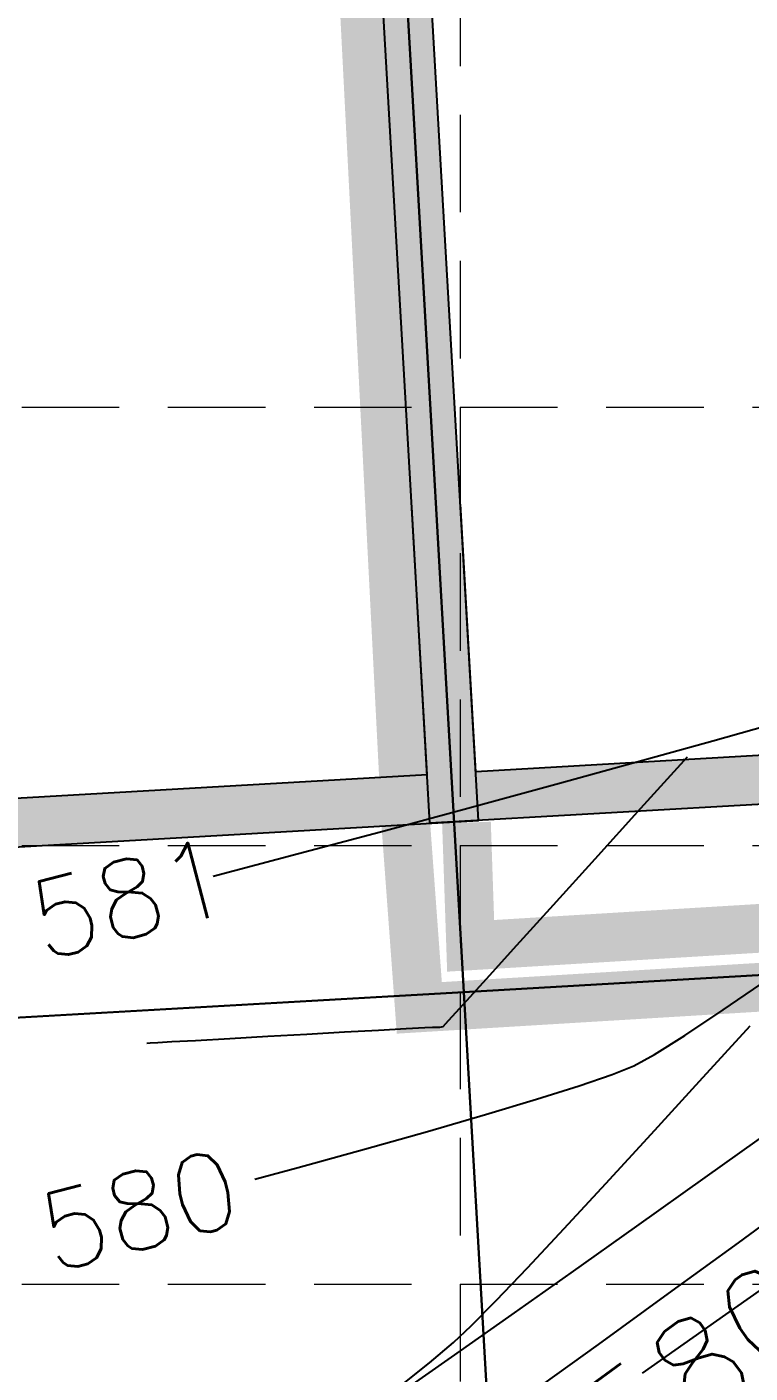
# Model space of a CAD drawing. Header units: inches. Extents: x 2547543 to 2548696, y 7125653 to 7126375.
# Drawn here: x 2547957.8 to 2547987.5, y 7125884.7 to 7125940 of the extents above; entities that cross this region are included whole.
import ezdxf

# ---------------------------------------------------------------- set-up
doc = ezdxf.new("R2010")
doc.units = ezdxf.units.IN
doc.header["$MEASUREMENT"] = 0
for name, pattern in [('HIDDEN', [0.375, 0.25, -0.125]), ('HIDDEN2', [0.1875, 0.125, -0.0625]), ('XHFH001GR$0$HIDDEN2', [0.1875, 0.125, -0.0625])]:
    doc.linetypes.add(name, pattern=pattern)
for name, color, linetype in [('C-GRAD-WALL-SIDE', 2, 'HIDDEN2'), ('CONT-MJR', 6, 'Continuous'), ('CONT-MNR', 14, 'Continuous'), ('GRID', 254, 'HIDDEN'), ('LIMITS OF DISTURBANCE', 1, 'HIDDEN'), ('SILT FENCE', 200, 'Continuous'), ('V-AREA', 6, 'Continuous'), ('V-PROP-SUBD-N', 7, 'Continuous'), ('V-TOPO-MAJR-E', 6, 'Continuous'), ('V-TOPO-MINR-E', 14, 'Continuous'), ('XHFH001GR$0$C-GRAD-WALL-N', 7, 'XHFH001GR$0$HIDDEN2')]:
    doc.layers.add(name, color=color, linetype=linetype)
doc.styles.add('L100', font='simplex', dxfattribs={"height": 4})
doc.styles.add('L80', font='simplex', dxfattribs={"height": 3.2})

msp = doc.modelspace()

# ---------------------------------------------------------------- linework, layer by layer
at = {"layer": 'C-GRAD-WALL-SIDE', "color": 4, "const_width": 2}
msp.add_lwpolyline([(2547912.538706301, 7125971.863918281), (2547915.516960865, 7125919.949276804), (2547916.376072759, 7125904.973899455), (2547975.279223666, 7125908.353072903), (2547971.441857208, 7125975.243091729)], dxfattribs=at)
at = {"layer": 'C-GRAD-WALL-SIDE', "color": 4, "linetype": 'Continuous'}
for points in [[(2547911.540347811, 7125971.806644155), (2547914.518602375, 7125919.892002678), (2547915.434988395, 7125903.918266838), (2547976.334856282, 7125907.41198854), (2547972.440215698, 7125975.300365855)], [(2547913.537064791, 7125971.921192408), (2547916.515319355, 7125920.00655093), (2547917.317157122, 7125906.029532071), (2547974.223591049, 7125909.294157267), (2547970.443498718, 7125975.185817602)]]:
    msp.add_lwpolyline(points, dxfattribs=at)
at = {"layer": 'CONT-MNR', "color": 35, "extrusion": (0.7399031062741238, -0.6727134555855878, 0), "elevation": -2908433.600193598}
msp.add_lwpolyline([(6986543.849651744, 583), (6986546.703696283, 583)], dxfattribs=at)
at = {"layer": 'CONT-MNR', "color": 35, "extrusion": (0.7408585181652169, -0.6716611169794179, 0), "elevation": -2898500.358934675}
msp.add_lwpolyline([(6990667.885089221, 583.0000000000009), (6990670.685928304, 583.0000000000009)], dxfattribs=at)
at = {"layer": 'CONT-MNR', "color": 35, "extrusion": (0.741565951856965, -0.670879973651378, 0), "elevation": -2891131.477442577}
msp.add_lwpolyline([(6993716.102268789, 583.0000000000009), (6993718.652512621, 583.0000000000009)], dxfattribs=at)
at = {"layer": 'CONT-MNR', "color": 35, "extrusion": (0.7420044155937474, -0.6703949934474313, 0), "elevation": -2886558.358520013}
msp.add_lwpolyline([(6995602.597856241, 583), (6995604.833168557, 583)], dxfattribs=at)
at = {"layer": 'CONT-MNR', "color": 35}
for points, elevation in [([(2547976.665741061, 7125900.911855736), (2547977.909859778, 7125902.289194072)], 583), ([(2547975.109006584, 7125899.195842426), (2547975.71810395, 7125899.864501557)], 583), ([(2547973.360211434, 7125898.869379763), (2547974.134365227, 7125898.912769501)], 583), ([(2547974.134365227, 7125898.912769501), (2547974.449260897, 7125898.93041876)], 583), ([(2547974.605413243, 7125898.925893495), (2547974.742514092, 7125898.920300432)], 583), ([(2547974.8805071, 7125898.954589229), (2547975.109006584, 7125899.195842426)], 583), ([(2547962.718461668, 7125898.272931427), (2547962.850473662, 7125898.28033043)], 583), ([(2547962.850473662, 7125898.28033043), (2547963.164927025, 7125898.297954898)], 583), ([(2547963.750595736, 7125898.330780433), (2547964.710428833, 7125898.384577118)], 583), ([(2547983.423387108, 7125894.53170245), (2547985.410474455, 7125896.703583611)], 582), ([(2547978.34196692, 7125889.049831462), (2547979.854185115, 7125890.663439513)], 582), ([(2547984.142531276, 7125887.989904212), (2547987.011058805, 7125890.076288505)], 581), ([(2547977.057934895, 7125887.705088173), (2547978.34196692, 7125889.049831462)], 582), ([(2547976.037037267, 7125886.670596509), (2547977.057934895, 7125887.705088173)], 582), ([(2547975.314222262, 7125885.987743337), (2547976.037037267, 7125886.670596509)], 582), ([(2547974.325200601, 7125885.152557538), (2547975.314222262, 7125885.987743337)], 582), ([(2547978.406375271, 7125883.853721932), (2547981.255597288, 7125885.901843585)], 581)]:
    msp.add_lwpolyline(points, dxfattribs=dict(at, elevation=elevation))
at = {"layer": 'CONT-MNR', "color": 35, "extrusion": (0.7415248775936604, -0.6709253728319619, 0), "elevation": -2891559.640875283}
msp.add_lwpolyline([(6993533.583404875, 583), (6993534.995837838, 583)], dxfattribs=at)
at = {"layer": 'CONT-MNR', "color": 35, "extrusion": (0.05596013079303132, -0.9984330041428052, 0), "elevation": -6972147.692878067}
msp.add_lwpolyline([(2942744.402043822, 583.0000000000009), (2942745.794776942, 583.0000000000009)], dxfattribs=at)
at = {"layer": 'CONT-MNR', "color": 35, "extrusion": (0.05596013058209707, -0.9984330041546277, 0), "elevation": -6972147.693499764}
msp.add_lwpolyline([(2942745.79330397, 583), (2942746.927787174, 583)], dxfattribs=at)
at = {"layer": 'CONT-MNR', "color": 35, "extrusion": (-0.02896764470036763, -0.999580349727081, 0), "elevation": -7196717.363539626}
msp.add_lwpolyline([(2340484.682700774, 583.0000000000009), (2340484.838918677, 583.0000000000009)], dxfattribs=at)
at = {"layer": 'CONT-MNR', "color": 35, "extrusion": (0.2411489598898629, -0.9704881138602561, 0), "elevation": -6301158.743738289}
msp.add_lwpolyline([(4191182.314936819, 583.0000000000009), (4191182.457126101, 583.0000000000009)], dxfattribs=at)
at = {"layer": 'CONT-MNR', "color": 35, "extrusion": (0.7387885048208831, -0.6739373451178708, 0), "elevation": -2919985.574287483}
msp.add_lwpolyline([(6981713.094082819, 582.0000000000009), (6981716.173717187, 582.0000000000009)], dxfattribs=at)
at = {"layer": 'CONT-MNR', "color": 35, "extrusion": (0.05596013077793362, -0.9984330041436514, 0), "elevation": -6972147.692922569}
msp.add_lwpolyline([(2942736.717869266, 583.0000000000009), (2942737.30445716, 583.0000000000009)], dxfattribs=at)
at = {"layer": 'CONT-MNR', "color": 35, "extrusion": (0.05596012968657341, -0.9984330042048201, 0), "elevation": -6972147.696139194}
msp.add_lwpolyline([(2942738.258175603, 583.0000000000005), (2942739.675263429, 583.0000000000005)], dxfattribs=at)
at = {"layer": 'CONT-MNR', "color": 35, "extrusion": (0.05596013074484762, -0.998433004145506, 0), "elevation": -6972147.693020089}
msp.add_lwpolyline([(2942739.682653456, 583.0000000000009), (2942741.244949349, 583.0000000000009)], dxfattribs=at)
at = {"layer": 'CONT-MNR', "color": 35, "extrusion": (0.05596012943182493, -0.998433004219098, 0), "elevation": -6972147.696890033}
msp.add_lwpolyline([(2942741.23578039, 583.0000000000005), (2942742.842419854, 583.0000000000005)], dxfattribs=at)
at = {"layer": 'CONT-MNR', "color": 35, "extrusion": (0.05596013036861557, -0.9984330041665929, 0), "elevation": -6972147.694128973}
msp.add_lwpolyline([(2942742.848961548, 583), (2942744.39908009, 583)], dxfattribs=at)
at = {"layer": 'CONT-MNR', "color": 35, "extrusion": (0.7361584107551777, -0.676809274666365, 0), "elevation": -2947152.081759362}
msp.add_lwpolyline([(6970283.252587768, 582), (6970286.006311638, 582)], dxfattribs=at)
at = {"layer": 'CONT-MNR', "color": 35, "extrusion": (0.7336122833709552, -0.6795682582987917, 0), "elevation": -2973299.788169277}
msp.add_lwpolyline([(6959167.15234662, 582), (6959169.661963746, 582)], dxfattribs=at)
at = {"layer": 'CONT-MNR', "color": 35, "extrusion": (0.5902654442471852, -0.8072092079056539, 0), "elevation": -4248095.399084921}
msp.add_lwpolyline([(6262925.248487717, 581), (6262928.709799364, 581)], dxfattribs=at)
at = {"layer": 'CONT-MNR', "color": 35, "extrusion": (0.5860535092770642, -0.8102723519064674, 0), "elevation": -4280654.97268897}
msp.add_lwpolyline([(6240709.2040698, 581.0000000000009), (6240712.76698785, 581.0000000000009)], dxfattribs=at)
at = {"layer": 'CONT-MNR', "color": 35, "extrusion": (0.6239947324978378, -0.7814285468390261, 0), "elevation": -3978447.522239922}
msp.add_lwpolyline([(6437573.194125206, 582), (6437574.67390511, 582)], dxfattribs=at)
at = {"layer": 'GRID', "color": 252, "linetype": 'HIDDEN', "lineweight": 0, "ltscale": 16}
for p, q in [((2547975.583313596, 7126356.376313465), (2547975.583313596, 7125726.296813901)), ((2547561.583313602, 7125924.376313471), (2548677.583313586, 7125924.376313471)), ((2547561.583313602, 7125906.376313471), (2548677.583313586, 7125906.376313471)), ((2547561.583313602, 7125888.376313471), (2548677.583313586, 7125888.376313471))]:
    msp.add_line(p, q, dxfattribs=at)
at = {"layer": 'LIMITS OF DISTURBANCE', "color": 1, "ltscale": 60, "const_width": 2}
msp.add_lwpolyline([(2547967.954697454, 7126013.196141268), (2547973.363180194, 7125907.08563582), (2547973.905160983, 7125899.71725772), (2547973.905160983, 7125899.71725772), (2548217.576583167, 7125914.470785707), (2548235.181018622, 7125907.431437847), (2548305.145239341, 7125928.501275192), (2548299.352715652, 7125944.690279533), (2548299.352715652, 7125944.690279533), (2548297.334525043, 7126023.04580101), (2548289.109176521, 7126123.768545461), (2548242.752504996, 7126178.872915617), (2548190.989095759, 7126165.783801441), (2548158.767342761, 7126105.378208232), (2548157.321084304, 7126106.061658075, 0.5593995445289427), (2548084.211959569, 7126057.953686372), (2548033.93825647, 7126055.827996069), (2548036.387905852, 7126016.034942284), (2547967.954697454, 7126013.196141268)], format="xyb", close=True, dxfattribs=at)
at = {"layer": 'SILT FENCE', "ltscale": 60, "const_width": 2}
msp.add_lwpolyline([(2547975.841348776, 7125907.322654696), (2547976.012900911, 7125902.263686043), (2548118.600467875, 7125910.896980291), (2548218.604574398, 7125916.866866249), (2548235.222198039, 7125910.071090102), (2548302.284378363, 7125930.185571211), (2548299.393388013, 7125938.306453394)], dxfattribs=at)
at = {"layer": 'V-AREA', "color": 7}
for p, q in [((2547970.010004051, 7126000.20205398), (2547975.737416675, 7125900.366204984)), ((2547975.737416675, 7125900.366204983), (2547970.010004051, 7126000.202053977)), ((2548048.266710839, 7125904.527087063), (2547975.737416676, 7125900.366204984)), ((2547975.737416675, 7125900.366204984), (2548048.266710839, 7125904.527087063)), ((2547916.834265769, 7125896.987031533), (2547975.737416675, 7125900.366204983)), ((2547975.737416676, 7125900.366204984), (2547916.834265769, 7125896.987031533)), ((2547975.737416676, 7125900.366204984), (2547980.736720876, 7125813.222181662)), ((2547980.005037793, 7125825.976318061), (2547975.737416676, 7125900.366204984))]:
    msp.add_line(p, q, dxfattribs=at)
at = {"layer": 'V-PROP-SUBD-N'}
for p, q in [((2547975.737416676, 7125900.366204983), (2548233.222309056, 7125915.13767473)), ((2547916.834265769, 7125896.987031533), (2547975.737416675, 7125900.366204983))]:
    msp.add_line(p, q, dxfattribs=at)
at = {"layer": 'V-TOPO-MAJR-E', "color": 35, "extrusion": (0.5651603467067197, -0.8249810800923502, 0), "elevation": -4438711.509136532}
msp.add_lwpolyline([(6129316.459939539, 580.0000000000009), (6129318.710091583, 580.0000000000009)], dxfattribs=at)
at = {"layer": 'V-TOPO-MAJR-E', "color": 35, "extrusion": (-0.5531227061838004, 0.8330997970855049, 0), "elevation": 4527236.415633626}
msp.add_lwpolyline([(-6064221.932269933, 580.0000000000009), (-6064223.822088663, 580.0000000000009)], dxfattribs=at)
at = {"layer": 'V-TOPO-MAJR-E', "color": 35, "extrusion": (0.5313343385588648, -0.8471622162657008, 0), "elevation": -4682960.218177212}
msp.add_lwpolyline([(5944789.602927679, 580.0000000000009), (5944791.064607112, 580.0000000000009)], dxfattribs=at)
at = {"layer": 'V-TOPO-MAJR-E', "color": 35, "extrusion": (-0.4813959392046916, 0.8765032514014041, 0), "elevation": 5019283.656982651}
msp.add_lwpolyline([(-5663693.18029204, 580), (-5663694.147714387, 580)], dxfattribs=at)
at = {"layer": 'V-TOPO-MAJR-E', "color": 35, "extrusion": (-0.3714850308999766, 0.9284389435053032, 0), "elevation": 5669423.162150584}
msp.add_lwpolyline([(-5012809.619095503, 580), (-5012810.576733395, 580)], dxfattribs=at)
at = {"layer": 'V-TOPO-MAJR-E', "color": 35, "elevation": 580}
for points in [[(2547980.472675618, 7125896.523333688), (2547981.828169697, 7125896.987196975)], [(2547978.714394435, 7125895.967944427), (2547980.472675618, 7125896.523333688)], [(2547976.616924812, 7125895.337618371), (2547978.714394435, 7125895.967944427)], [(2547974.243865415, 7125894.648944694), (2547976.616924812, 7125895.337618371)]]:
    msp.add_lwpolyline(points, dxfattribs=at)
at = {"layer": 'V-TOPO-MAJR-E', "color": 35, "extrusion": (0.2719136953667182, -0.9623216417975934, 0), "elevation": -6164573.545500481}
msp.add_lwpolyline([(4389596.418138478, 580), (4389599.104403023, 580)], dxfattribs=at)
at = {"layer": 'V-TOPO-MAJR-E', "color": 35, "extrusion": (0.2664362595087123, -0.9638525403914264, 0), "elevation": -6189438.917809312}
msp.add_lwpolyline([(4354462.641542936, 580.0000000000009), (4354465.477498476, 580.0000000000009)], dxfattribs=at)
at = {"layer": 'V-TOPO-MAJR-E', "color": 35, "extrusion": (0.2617055005621209, -0.9651477767552127, 0), "elevation": -6210722.460547709}
msp.add_lwpolyline([(4324050.145250944, 580.0000000000009), (4324051.980715978, 580.0000000000009)], dxfattribs=at)
at = {"layer": 'V-TOPO-MINR-E', "color": 35}
for points, elevation in [([(2547985.955956568, 7125910.676760851), (2547988.822372015, 7125911.482856169)], 581), ([(2547968.946574715, 7125906.048396235), (2547972.512475751, 7125907.002505803)], 581), ([(2547982.838307834, 7125890.761699711), (2547985.637558874, 7125892.7541933)], 579), ([(2547975.226063165, 7125885.379588504), (2547977.582831241, 7125887.037353544)], 579), ([(2547973.11624689, 7125883.907487187), (2547975.226063165, 7125885.379588504)], 579)]:
    msp.add_lwpolyline(points, dxfattribs=dict(at, elevation=elevation))
at = {"layer": 'V-TOPO-MINR-E', "color": 35, "extrusion": (0.2674209929743912, -0.9635797904255727, 0), "elevation": -6184998.582077865}
msp.add_lwpolyline([(4360802.64238736, 581), (4360805.882474136, 581)], dxfattribs=at)
at = {"layer": 'V-TOPO-MINR-E', "color": 35, "extrusion": (0.264749226557684, -0.9643172958301164, 0), "elevation": -6197061.594041139}
msp.add_lwpolyline([(4343639.584269188, 581), (4343643.026978401, 581)], dxfattribs=at)
at = {"layer": 'V-TOPO-MINR-E', "color": 35, "extrusion": (0.2624647817480236, -0.9649415725016528, 0), "elevation": -6207330.85130608}
msp.add_lwpolyline([(4328947.897379464, 581), (4328951.482841275, 581)], dxfattribs=at)
at = {"layer": 'V-TOPO-MINR-E', "color": 35, "extrusion": (0.2604109832592102, -0.9654978611048144, 0), "elevation": -6216527.942059924}
msp.add_lwpolyline([(4315726.460085426, 581.0000000000009), (4315730.128424456, 581.0000000000009)], dxfattribs=at)
at = {"layer": 'V-TOPO-MINR-E', "color": 35, "extrusion": (0.2565521553554316, -0.9665303883388678, 0), "elevation": -6233717.815200252}
msp.add_lwpolyline([(4290852.345368066, 581.0000000000009), (4290855.970984598, 581.0000000000009)], dxfattribs=at)
at = {"layer": 'V-TOPO-MINR-E', "color": 35, "extrusion": (0.5805193779373995, -0.8142464318860567, 0), "elevation": -4323077.711795494}
msp.add_lwpolyline([(6211407.04279215, 579), (6211410.53963017, 579)], dxfattribs=at)
at = {"layer": 'V-TOPO-MINR-E', "color": 35, "extrusion": (-0.5789031560270855, 0.8153963060634258, 0), "elevation": 4335389.697902179}
msp.add_lwpolyline([(-6202813.132626388, 579), (-6202816.445721428, 579)], dxfattribs=at)
at = {"layer": 'V-TOPO-MINR-E', "color": 35, "extrusion": (0.5744164856632937, -0.8185631930390171, 0), "elevation": -4369383.477001287}
msp.add_lwpolyline([(6178914.99344276, 578.0000000000009), (6178918.999729266, 578.0000000000009)], dxfattribs=at)
at = {"layer": 'V-TOPO-MINR-E', "color": 35, "extrusion": (0.5774441501261263, -0.8164301889844077, 0), "elevation": -4346474.550729688}
msp.add_lwpolyline([(6195047.603658342, 579.0000000000005), (6195050.731900254, 579.0000000000005)], dxfattribs=at)
at = {"layer": 'V-TOPO-MINR-E', "color": 35, "extrusion": (0.5751779468482354, -0.8180283182503211, 0), "elevation": -4363631.826822121}
msp.add_lwpolyline([(6182974.054602209, 578), (6182978.226164848, 578)], dxfattribs=at)
at = {"layer": 'XHFH001GR$0$C-GRAD-WALL-N', "color": 4, "linetype": 'Continuous'}
for p, q in [((2548216.681047284, 7125923.203528596), (2547976.220308029, 7125909.408705518)), ((2548216.331620137, 7125921.180194138), (2547974.338139302, 7125907.297440285)), ((2547976.220308029, 7125909.408705518), (2547975.59029264, 7125920.390648911)), ((2547974.338139302, 7125907.297440285), (2547973.593575661, 7125920.276100658))]:
    msp.add_line(p, q, dxfattribs=at)
at = {"layer": 'XHFH001GR$0$C-GRAD-WALL-N', "color": 4, "const_width": 2}
msp.add_lwpolyline([(2548297.491659367, 7125934.535404317), (2548233.222309056, 7125915.13767473), (2548216.50633371, 7125922.191861367), (2547975.279223666, 7125908.353072901), (2547974.591934151, 7125920.333374784)], dxfattribs=at)

# ---------------------------------------------------------------- texts
at = {"layer": 'CONT-MJR', "color": 35, "insert": (2547980.100633744, 7125883.597670323, 580), "char_height": 4, "width": 15.04761904761904, "attachment_point": 1, "rotation": 36.21298392355503, "style": 'L80'}
msp.add_mtext('\\Fsimplex.shx;\\W1.0000000000;\\T1.0000000000;\\o\\l580', dxfattribs=at)
at = {"layer": 'V-TOPO-MAJR-E', "color": 35, "insert": (2547958.020037609, 7125891.923832118, 580), "char_height": 3.2, "width": 12.03809523809524, "attachment_point": 1, "rotation": 14.657588092313036, "style": 'L100'}
msp.add_mtext('\\Fsimplex.shx;\\W1.0000000000;\\T1.0000000000;\\o\\l580', dxfattribs=at)
at = {"layer": 'V-TOPO-MINR-E', "color": 35, "insert": (2547957.631288132, 7125904.726150339, 581), "char_height": 3.2, "width": 11.42857142857143, "attachment_point": 1, "rotation": 14.617427581924334, "style": 'L100'}
msp.add_mtext('\\Fsimplex.shx;\\W1.0000000000;\\T1.0000000000;\\o\\l581', dxfattribs=at)

doc.saveas('drawing.dxf')
